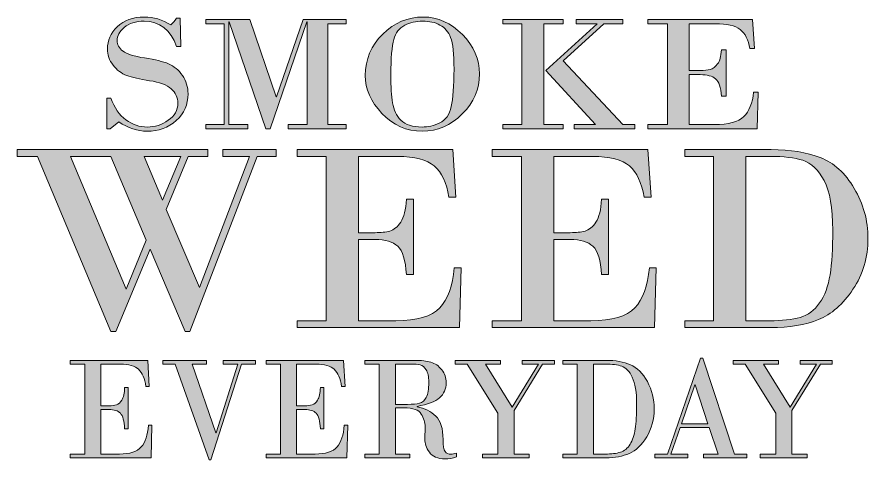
# Model space of a CAD drawing. Extents: x 611 to 1421, y -1338 to -434.
# Drawn here: x 611 to 1421, y -1338 to -916 of the extents above; entities that cross this region are included whole.
import ezdxf

# ---------------------------------------------------------------- set-up
doc = ezdxf.new("R2010")
doc.units = 0
doc.header["$MEASUREMENT"] = 0
doc.layers.add('katman 1', color=7, linetype='Continuous')

# ---------------------------------------------------------------- blocks, each defined once
blk = doc.blocks.new('block 3')
at = {"layer": 'katman 1', "true_color": 0xffffff}
h = blk.add_hatch(color=7, dxfattribs=at)
h.dxf.hatch_style = 2
edge = h.paths.add_edge_path()
edge.add_spline(control_points=[(766.62, -917.22), (766.62, -917.22), (767.15, -944.2), (767.15, -944.2), (767.15, -944.2), (763.04, -944.2), (763.04, -944.2), (757.22, -928.03), (746.95, -919.94), (732.22, -919.94), (724.07, -919.94), (717.74, -921.94), (713.23, -925.95), (708.72, -929.95), (706.46, -934.1), (706.46, -938.39), (706.46, -942.37), (708.34, -945.76), (712.09, -948.55), (715.85, -951.34), (722.7, -953.5), (732.66, -955.02), (742.61, -956.55), (750.19, -958.41), (755.4, -960.6), (760.61, -962.8), (765.01, -966.46), (768.59, -971.57), (772.17, -976.69), (773.96, -982.56), (773.96, -989.18), (773.96, -999.36), (770.22, -1007.84), (762.74, -1014.61), (755.26, -1021.38), (745.99, -1024.76), (734.93, -1024.76), (725.9, -1024.76), (716.91, -1021.79), (707.95, -1015.85), (707.95, -1015.85), (699.74, -1022.36), (699.74, -1022.36), (699.74, -1022.36), (696.68, -1022.36), (696.68, -1022.36), (696.68, -1022.36), (696.68, -993.28), (696.68, -993.28), (696.68, -993.28), (700.44, -993.28), (700.44, -993.28), (703.87, -1002.43), (708.68, -1009.31), (714.85, -1013.91), (721.02, -1018.51), (727.77, -1020.81), (735.1, -1020.81), (742.38, -1020.81), (749.06, -1018.68), (755.14, -1014.41), (761.22, -1010.15), (764.26, -1004.76), (764.26, -998.25), (764.26, -992.77), (762.15, -988.16), (757.93, -984.41), (753.71, -980.66), (746.87, -978.08), (737.42, -976.65), (727.96, -975.23), (720.7, -973.58), (715.63, -971.69), (710.57, -969.8), (706.23, -966.52), (702.62, -961.84), (699.01, -957.17), (697.21, -951.98), (697.21, -946.3), (697.21, -938.44), (700.35, -931.42), (706.64, -925.25), (712.92, -919.07), (721.45, -915.98), (732.22, -915.98), (741.24, -915.98), (749.65, -918.52), (757.45, -923.58), (759.61, -921.77), (761.47, -919.65), (763.04, -917.22), (763.04, -917.22), (766.62, -917.22), (766.62, -917.22)], knot_values=[0, 0, 0, 0, 1, 1, 1, 2, 2, 2, 3, 3, 3, 4, 4, 4, 5, 5, 5, 6, 6, 6, 7, 7, 7, 8, 8, 8, 9, 9, 9, 10, 10, 10, 11, 11, 11, 12, 12, 12, 13, 13, 13, 14, 14, 14, 15, 15, 15, 16, 16, 16, 17, 17, 17, 18, 18, 18, 19, 19, 19, 20, 20, 20, 21, 21, 21, 22, 22, 22, 23, 23, 23, 24, 24, 24, 25, 25, 25, 26, 26, 26, 27, 27, 27, 28, 28, 28, 29, 29, 29, 30, 30, 30, 31, 31, 31, 31], degree=3, periodic=1)
h = blk.add_hatch(color=7, dxfattribs=at)
h.dxf.hatch_style = 2
h.paths.add_polyline_path([(790.89, -918.39), (832.89, -918.39), (857.95, -991.89), (858.3, -991.89), (883.53, -918.39), (924.48, -918.39), (924.48, -922.34), (907.11, -922.34), (907.11, -1018.4), (924.48, -1018.4), (924.48, -1022.36), (869.39, -1022.36), (869.39, -1018.4), (887.29, -1018.4), (887.29, -920.56), (886.94, -920.56), (852.1, -1022.36), (848.08, -1022.36), (813.25, -920.56), (812.9, -920.56), (812.9, -1018.4), (830.8, -1018.4), (830.8, -1022.36), (790.89, -1022.36), (790.89, -1018.4), (808.44, -1018.4), (808.44, -922.34), (790.89, -922.34)])
h = blk.add_hatch(color=7, dxfattribs=at)
h.dxf.hatch_style = 2
edge = h.paths.add_edge_path()
edge.add_spline(control_points=[(997.04, -1024.76), (981.9, -1024.76), (969.06, -1019.13), (958.49, -1007.86), (947.93, -996.59), (942.64, -984.55), (942.64, -971.73), (942.64, -956.33), (948.19, -943.19), (959.28, -932.3), (970.37, -921.42), (983.24, -915.98), (997.91, -915.98), (1011.71, -915.98), (1024.08, -921.51), (1035.02, -932.57), (1045.96, -943.64), (1051.44, -956.2), (1051.44, -970.26), (1051.44, -984.73), (1045.95, -997.43), (1034.98, -1008.37), (1024, -1019.3), (1011.36, -1024.76), (997.04, -1024.76)], knot_values=[0, 0, 0, 0, 1, 1, 1, 2, 2, 2, 3, 3, 3, 4, 4, 4, 5, 5, 5, 6, 6, 6, 7, 7, 7, 8, 8, 8, 8], degree=3, periodic=1)
edge = h.paths.add_edge_path()
edge.add_spline(control_points=[(997.39, -919.94), (990.99, -919.94), (985.24, -921.24), (980.15, -923.85), (975.05, -926.46), (971.59, -931), (969.75, -937.46), (967.92, -943.92), (967, -955.19), (967, -971.27), (967, -982.38), (967.53, -991.24), (968.58, -997.86), (969.62, -1004.48), (972.29, -1009.95), (976.57, -1014.3), (980.84, -1018.64), (987.55, -1020.81), (996.69, -1020.81), (1002.28, -1020.81), (1007.88, -1019.49), (1013.5, -1016.86), (1019.11, -1014.22), (1022.78, -1009.04), (1024.5, -1001.31), (1026.22, -993.58), (1027.08, -981.71), (1027.08, -965.68), (1027.08, -951.16), (1026.01, -941.13), (1023.89, -935.6), (1021.76, -930.07), (1018.36, -926.08), (1013.67, -923.62), (1008.99, -921.16), (1003.56, -919.94), (997.39, -919.94)], knot_values=[0, 0, 0, 0, 1, 1, 1, 2, 2, 2, 3, 3, 3, 4, 4, 4, 5, 5, 5, 6, 6, 6, 7, 7, 7, 8, 8, 8, 9, 9, 9, 10, 10, 10, 11, 11, 11, 12, 12, 12, 12], degree=3, periodic=1)
h = blk.add_hatch(color=7, dxfattribs=at)
h.dxf.hatch_style = 2
h.paths.add_polyline_path([(1091.78, -1018.4), (1091.78, -922.34), (1073.44, -922.34), (1073.44, -918.39), (1130.98, -918.39), (1130.98, -922.34), (1112.56, -922.34), (1112.56, -1018.4), (1130.98, -1018.4), (1130.98, -1022.36), (1073.44, -1022.36), (1073.44, -1018.4)])
h.paths.add_polyline_path([(1143.46, -918.39), (1187.64, -918.39), (1187.64, -922.34), (1169.74, -922.34), (1130.98, -957.7), (1187.64, -1018.4), (1199.08, -1018.4), (1199.08, -1022.36), (1141.54, -1022.36), (1141.54, -1018.4), (1161.71, -1018.4), (1114.56, -967.08), (1163.37, -922.34), (1143.46, -922.34)])
h = blk.add_hatch(color=7, dxfattribs=at)
h.dxf.hatch_style = 2
edge = h.paths.add_edge_path()
edge.add_spline(control_points=[(1250.95, -922.34), (1250.95, -922.34), (1250.95, -966.92), (1250.95, -966.92), (1250.95, -966.92), (1261.51, -966.92), (1261.51, -966.92), (1265.23, -966.92), (1268.39, -966.6), (1270.98, -965.95), (1273.57, -965.31), (1275.9, -963.56), (1277.97, -960.72), (1280.03, -957.88), (1281.21, -953.43), (1281.5, -947.38), (1281.5, -947.38), (1286.05, -947.38), (1286.05, -947.38), (1286.05, -947.38), (1286.05, -991.42), (1286.05, -991.42), (1286.05, -991.42), (1281.5, -991.42), (1281.5, -991.42), (1281.04, -983.05), (1279.22, -977.53), (1276.05, -974.87), (1272.87, -972.21), (1268.03, -970.88), (1261.51, -970.88), (1261.51, -970.88), (1250.95, -970.88), (1250.95, -970.88), (1250.95, -970.88), (1250.95, -1018.4), (1250.95, -1018.4), (1250.95, -1018.4), (1274.78, -1018.4), (1274.78, -1018.4), (1288.29, -1018.4), (1297.64, -1015.88), (1302.85, -1010.85), (1308.06, -1005.81), (1311.16, -998.04), (1312.15, -987.55), (1312.15, -987.55), (1316.6, -987.55), (1316.6, -987.55), (1316.6, -987.55), (1315.47, -1022.36), (1315.47, -1022.36), (1315.47, -1022.36), (1211.65, -1022.36), (1211.65, -1022.36), (1211.65, -1022.36), (1211.65, -1018.4), (1211.65, -1018.4), (1211.65, -1018.4), (1230.25, -1018.4), (1230.25, -1018.4), (1230.25, -1018.4), (1230.25, -922.34), (1230.25, -922.34), (1230.25, -922.34), (1211.65, -922.34), (1211.65, -922.34), (1211.65, -922.34), (1211.65, -918.39), (1211.65, -918.39), (1211.65, -918.39), (1311.19, -918.39), (1311.19, -918.39), (1311.19, -918.39), (1313.2, -946.14), (1313.2, -946.14), (1313.2, -946.14), (1308.75, -946.14), (1308.75, -946.14), (1307.23, -937.72), (1304.12, -931.65), (1299.4, -927.92), (1294.69, -924.2), (1286.83, -922.34), (1275.83, -922.34), (1275.83, -922.34), (1250.95, -922.34), (1250.95, -922.34)], knot_values=[0, 0, 0, 0, 1, 1, 1, 2, 2, 2, 3, 3, 3, 4, 4, 4, 5, 5, 5, 6, 6, 6, 7, 7, 7, 8, 8, 8, 9, 9, 9, 10, 10, 10, 11, 11, 11, 12, 12, 12, 13, 13, 13, 14, 14, 14, 15, 15, 15, 16, 16, 16, 17, 17, 17, 18, 18, 18, 19, 19, 19, 20, 20, 20, 21, 21, 21, 22, 22, 22, 23, 23, 23, 24, 24, 24, 25, 25, 25, 26, 26, 26, 27, 27, 27, 28, 28, 28, 29, 29, 29, 29], degree=3, periodic=1)
at = {"layer": 'katman 1', "lineweight": 0}
for points in [[(790.89, -918.39), (832.89, -918.39), (857.95, -991.89), (858.3, -991.89), (883.53, -918.39), (924.48, -918.39), (924.48, -922.34), (907.11, -922.34), (907.11, -1018.4), (924.48, -1018.4), (924.48, -1022.36), (869.39, -1022.36), (869.39, -1018.4), (887.29, -1018.4), (887.29, -920.56), (886.94, -920.56), (852.1, -1022.36), (848.08, -1022.36), (813.25, -920.56), (812.9, -920.56), (812.9, -1018.4), (830.8, -1018.4), (830.8, -1022.36), (790.89, -1022.36), (790.89, -1018.4), (808.44, -1018.4), (808.44, -922.34), (790.89, -922.34), (790.89, -918.39)], [(1091.78, -1018.4), (1091.78, -922.34), (1073.44, -922.34), (1073.44, -918.39), (1130.98, -918.39), (1130.98, -922.34), (1112.56, -922.34), (1112.56, -1018.4), (1130.98, -1018.4), (1130.98, -1022.36), (1073.44, -1022.36), (1073.44, -1018.4), (1091.78, -1018.4)], [(1143.46, -918.39), (1187.64, -918.39), (1187.64, -922.34), (1169.74, -922.34), (1130.98, -957.7), (1187.64, -1018.4), (1199.08, -1018.4), (1199.08, -1022.36), (1141.54, -1022.36), (1141.54, -1018.4), (1161.71, -1018.4), (1114.56, -967.08), (1163.37, -922.34), (1143.46, -922.34), (1143.46, -918.39)]]:
    blk.add_lwpolyline(points, dxfattribs=at)
for points, knots in [([(766.62, -917.22), (766.62, -917.22), (767.15, -944.2), (767.15, -944.2), (767.15, -944.2), (763.04, -944.2), (763.04, -944.2), (757.22, -928.03), (746.95, -919.94), (732.22, -919.94), (724.07, -919.94), (717.74, -921.94), (713.23, -925.95), (708.72, -929.95), (706.46, -934.1), (706.46, -938.39), (706.46, -942.37), (708.34, -945.76), (712.09, -948.55), (715.85, -951.34), (722.7, -953.5), (732.66, -955.02), (742.61, -956.55), (750.19, -958.41), (755.4, -960.6), (760.61, -962.8), (765.01, -966.46), (768.59, -971.57), (772.17, -976.69), (773.96, -982.56), (773.96, -989.18), (773.96, -999.36), (770.22, -1007.84), (762.74, -1014.61), (755.26, -1021.38), (745.99, -1024.76), (734.93, -1024.76), (725.9, -1024.76), (716.91, -1021.79), (707.95, -1015.85), (707.95, -1015.85), (699.74, -1022.36), (699.74, -1022.36), (699.74, -1022.36), (696.68, -1022.36), (696.68, -1022.36), (696.68, -1022.36), (696.68, -993.28), (696.68, -993.28), (696.68, -993.28), (700.44, -993.28), (700.44, -993.28), (703.87, -1002.43), (708.68, -1009.31), (714.85, -1013.91), (721.02, -1018.51), (727.77, -1020.81), (735.1, -1020.81), (742.38, -1020.81), (749.06, -1018.68), (755.14, -1014.41), (761.22, -1010.15), (764.26, -1004.76), (764.26, -998.25), (764.26, -992.77), (762.15, -988.16), (757.93, -984.41), (753.71, -980.66), (746.87, -978.08), (737.42, -976.65), (727.96, -975.23), (720.7, -973.58), (715.63, -971.69), (710.57, -969.8), (706.23, -966.52), (702.62, -961.84), (699.01, -957.17), (697.21, -951.98), (697.21, -946.3), (697.21, -938.44), (700.35, -931.42), (706.64, -925.25), (712.92, -919.07), (721.45, -915.98), (732.22, -915.98), (741.24, -915.98), (749.65, -918.52), (757.45, -923.58), (759.61, -921.77), (761.47, -919.65), (763.04, -917.22), (763.04, -917.22), (766.62, -917.22), (766.62, -917.22)], [0, 0, 0, 0, 1, 1, 1, 2, 2, 2, 3, 3, 3, 4, 4, 4, 5, 5, 5, 6, 6, 6, 7, 7, 7, 8, 8, 8, 9, 9, 9, 10, 10, 10, 11, 11, 11, 12, 12, 12, 13, 13, 13, 14, 14, 14, 15, 15, 15, 16, 16, 16, 17, 17, 17, 18, 18, 18, 19, 19, 19, 20, 20, 20, 21, 21, 21, 22, 22, 22, 23, 23, 23, 24, 24, 24, 25, 25, 25, 26, 26, 26, 27, 27, 27, 28, 28, 28, 29, 29, 29, 30, 30, 30, 31, 31, 31, 31]), ([(997.04, -1024.76), (981.9, -1024.76), (969.06, -1019.13), (958.49, -1007.86), (947.93, -996.59), (942.64, -984.55), (942.64, -971.73), (942.64, -956.33), (948.19, -943.19), (959.28, -932.3), (970.37, -921.42), (983.24, -915.98), (997.91, -915.98), (1011.71, -915.98), (1024.08, -921.51), (1035.02, -932.57), (1045.96, -943.64), (1051.44, -956.2), (1051.44, -970.26), (1051.44, -984.73), (1045.95, -997.43), (1034.98, -1008.37), (1024, -1019.3), (1011.36, -1024.76), (997.04, -1024.76)], [0, 0, 0, 0, 1, 1, 1, 2, 2, 2, 3, 3, 3, 4, 4, 4, 5, 5, 5, 6, 6, 6, 7, 7, 7, 8, 8, 8, 8]), ([(997.39, -919.94), (990.99, -919.94), (985.24, -921.24), (980.15, -923.85), (975.05, -926.46), (971.59, -931), (969.75, -937.46), (967.92, -943.92), (967, -955.19), (967, -971.27), (967, -982.38), (967.53, -991.24), (968.58, -997.86), (969.62, -1004.48), (972.29, -1009.95), (976.57, -1014.3), (980.84, -1018.64), (987.55, -1020.81), (996.69, -1020.81), (1002.28, -1020.81), (1007.88, -1019.49), (1013.5, -1016.86), (1019.11, -1014.22), (1022.78, -1009.04), (1024.5, -1001.31), (1026.22, -993.58), (1027.08, -981.71), (1027.08, -965.68), (1027.08, -951.16), (1026.01, -941.13), (1023.89, -935.6), (1021.76, -930.07), (1018.36, -926.08), (1013.67, -923.62), (1008.99, -921.16), (1003.56, -919.94), (997.39, -919.94)], [0, 0, 0, 0, 1, 1, 1, 2, 2, 2, 3, 3, 3, 4, 4, 4, 5, 5, 5, 6, 6, 6, 7, 7, 7, 8, 8, 8, 9, 9, 9, 10, 10, 10, 11, 11, 11, 12, 12, 12, 12]), ([(1250.95, -922.34), (1250.95, -922.34), (1250.95, -966.92), (1250.95, -966.92), (1250.95, -966.92), (1261.51, -966.92), (1261.51, -966.92), (1265.23, -966.92), (1268.39, -966.6), (1270.98, -965.95), (1273.57, -965.31), (1275.9, -963.56), (1277.97, -960.72), (1280.03, -957.88), (1281.21, -953.43), (1281.5, -947.38), (1281.5, -947.38), (1286.05, -947.38), (1286.05, -947.38), (1286.05, -947.38), (1286.05, -991.42), (1286.05, -991.42), (1286.05, -991.42), (1281.5, -991.42), (1281.5, -991.42), (1281.04, -983.05), (1279.22, -977.53), (1276.05, -974.87), (1272.87, -972.21), (1268.03, -970.88), (1261.51, -970.88), (1261.51, -970.88), (1250.95, -970.88), (1250.95, -970.88), (1250.95, -970.88), (1250.95, -1018.4), (1250.95, -1018.4), (1250.95, -1018.4), (1274.78, -1018.4), (1274.78, -1018.4), (1288.29, -1018.4), (1297.64, -1015.88), (1302.85, -1010.85), (1308.06, -1005.81), (1311.16, -998.04), (1312.15, -987.55), (1312.15, -987.55), (1316.6, -987.55), (1316.6, -987.55), (1316.6, -987.55), (1315.47, -1022.36), (1315.47, -1022.36), (1315.47, -1022.36), (1211.65, -1022.36), (1211.65, -1022.36), (1211.65, -1022.36), (1211.65, -1018.4), (1211.65, -1018.4), (1211.65, -1018.4), (1230.25, -1018.4), (1230.25, -1018.4), (1230.25, -1018.4), (1230.25, -922.34), (1230.25, -922.34), (1230.25, -922.34), (1211.65, -922.34), (1211.65, -922.34), (1211.65, -922.34), (1211.65, -918.39), (1211.65, -918.39), (1211.65, -918.39), (1311.19, -918.39), (1311.19, -918.39), (1311.19, -918.39), (1313.2, -946.14), (1313.2, -946.14), (1313.2, -946.14), (1308.75, -946.14), (1308.75, -946.14), (1307.23, -937.72), (1304.12, -931.65), (1299.4, -927.92), (1294.69, -924.2), (1286.83, -922.34), (1275.83, -922.34), (1275.83, -922.34), (1250.95, -922.34), (1250.95, -922.34)], [0, 0, 0, 0, 1, 1, 1, 2, 2, 2, 3, 3, 3, 4, 4, 4, 5, 5, 5, 6, 6, 6, 7, 7, 7, 8, 8, 8, 9, 9, 9, 10, 10, 10, 11, 11, 11, 12, 12, 12, 13, 13, 13, 14, 14, 14, 15, 15, 15, 16, 16, 16, 17, 17, 17, 18, 18, 18, 19, 19, 19, 20, 20, 20, 21, 21, 21, 22, 22, 22, 23, 23, 23, 24, 24, 24, 25, 25, 25, 26, 26, 26, 27, 27, 27, 28, 28, 28, 29, 29, 29, 29])]:
    blk.add_open_spline(points, degree=3, knots=knots, dxfattribs=at)
blk = doc.blocks.new('block 4')
at = {"layer": 'katman 1', "true_color": 0xffffff}
h = blk.add_hatch(color=7, dxfattribs=at)
h.dxf.hatch_style = 2
h.paths.add_polyline_path([(753.28, -1099.22), (784.84, -1173.77), (832.5, -1048.79), (807.18, -1048.79), (807.18, -1042.35), (857.83, -1042.35), (857.83, -1048.79), (839.9, -1048.79), (775.62, -1215.73), (771.08, -1215.73), (737.83, -1137.25), (705.36, -1215.73), (700.56, -1215.73), (630.69, -1048.79), (611.21, -1048.79), (611.21, -1042.35), (792.89, -1042.35), (792.89, -1048.79), (774.19, -1048.79)])
h.paths.add_polyline_path([(714.97, -1175.29), (734.06, -1128.53), (700.56, -1048.79), (661.99, -1048.79)])
h.paths.add_polyline_path([(732.25, -1048.79), (749.78, -1090.37), (767.05, -1048.79)])
h = blk.add_hatch(color=7, dxfattribs=at)
h.dxf.hatch_style = 2
edge = h.paths.add_edge_path()
edge.add_spline(control_points=[(936.27, -1048.79), (936.27, -1048.79), (936.27, -1121.45), (936.27, -1121.45), (936.27, -1121.45), (951.98, -1121.45), (951.98, -1121.45), (957.52, -1121.45), (962.22, -1120.93), (966.07, -1119.88), (969.92, -1118.82), (973.39, -1115.98), (976.46, -1111.35), (979.53, -1106.71), (981.29, -1099.47), (981.72, -1089.61), (981.72, -1089.61), (988.47, -1089.61), (988.47, -1089.61), (988.47, -1089.61), (988.47, -1161.39), (988.47, -1161.39), (988.47, -1161.39), (981.72, -1161.39), (981.72, -1161.39), (981.03, -1147.74), (978.32, -1138.75), (973.6, -1134.41), (968.88, -1130.07), (961.68, -1127.9), (951.98, -1127.9), (951.98, -1127.9), (936.27, -1127.9), (936.27, -1127.9), (936.27, -1127.9), (936.27, -1205.36), (936.27, -1205.36), (936.27, -1205.36), (971.72, -1205.36), (971.72, -1205.36), (991.81, -1205.36), (1005.72, -1201.26), (1013.47, -1193.04), (1021.22, -1184.83), (1025.83, -1172.17), (1027.3, -1155.07), (1027.3, -1155.07), (1033.93, -1155.07), (1033.93, -1155.07), (1033.93, -1155.07), (1032.24, -1211.81), (1032.24, -1211.81), (1032.24, -1211.81), (877.83, -1211.81), (877.83, -1211.81), (877.83, -1211.81), (877.83, -1205.36), (877.83, -1205.36), (877.83, -1205.36), (905.49, -1205.36), (905.49, -1205.36), (905.49, -1205.36), (905.49, -1048.79), (905.49, -1048.79), (905.49, -1048.79), (877.83, -1048.79), (877.83, -1048.79), (877.83, -1048.79), (877.83, -1042.35), (877.83, -1042.35), (877.83, -1042.35), (1025.87, -1042.35), (1025.87, -1042.35), (1025.87, -1042.35), (1028.86, -1087.59), (1028.86, -1087.59), (1028.86, -1087.59), (1022.24, -1087.59), (1022.24, -1087.59), (1019.99, -1073.86), (1015.36, -1063.96), (1008.34, -1057.89), (1001.33, -1051.83), (989.64, -1048.79), (973.28, -1048.79), (973.28, -1048.79), (936.27, -1048.79), (936.27, -1048.79)], knot_values=[0, 0, 0, 0, 1, 1, 1, 2, 2, 2, 3, 3, 3, 4, 4, 4, 5, 5, 5, 6, 6, 6, 7, 7, 7, 8, 8, 8, 9, 9, 9, 10, 10, 10, 11, 11, 11, 12, 12, 12, 13, 13, 13, 14, 14, 14, 15, 15, 15, 16, 16, 16, 17, 17, 17, 18, 18, 18, 19, 19, 19, 20, 20, 20, 21, 21, 21, 22, 22, 22, 23, 23, 23, 24, 24, 24, 25, 25, 25, 26, 26, 26, 27, 27, 27, 28, 28, 28, 29, 29, 29, 29], degree=3, periodic=1)
h = blk.add_hatch(color=7, dxfattribs=at)
h.dxf.hatch_style = 2
edge = h.paths.add_edge_path()
edge.add_spline(control_points=[(1121.98, -1048.79), (1121.98, -1048.79), (1121.98, -1121.45), (1121.98, -1121.45), (1121.98, -1121.45), (1137.69, -1121.45), (1137.69, -1121.45), (1143.23, -1121.45), (1147.93, -1120.93), (1151.78, -1119.88), (1155.63, -1118.82), (1159.1, -1115.98), (1162.17, -1111.35), (1165.24, -1106.71), (1166.99, -1099.47), (1167.43, -1089.61), (1167.43, -1089.61), (1174.18, -1089.61), (1174.18, -1089.61), (1174.18, -1089.61), (1174.18, -1161.39), (1174.18, -1161.39), (1174.18, -1161.39), (1167.43, -1161.39), (1167.43, -1161.39), (1166.73, -1147.74), (1164.03, -1138.75), (1159.31, -1134.41), (1154.59, -1130.07), (1147.38, -1127.9), (1137.69, -1127.9), (1137.69, -1127.9), (1121.98, -1127.9), (1121.98, -1127.9), (1121.98, -1127.9), (1121.98, -1205.36), (1121.98, -1205.36), (1121.98, -1205.36), (1157.43, -1205.36), (1157.43, -1205.36), (1177.51, -1205.36), (1191.43, -1201.26), (1199.18, -1193.04), (1206.93, -1184.83), (1211.54, -1172.17), (1213.01, -1155.07), (1213.01, -1155.07), (1219.63, -1155.07), (1219.63, -1155.07), (1219.63, -1155.07), (1217.95, -1211.81), (1217.95, -1211.81), (1217.95, -1211.81), (1063.53, -1211.81), (1063.53, -1211.81), (1063.53, -1211.81), (1063.53, -1205.36), (1063.53, -1205.36), (1063.53, -1205.36), (1091.2, -1205.36), (1091.2, -1205.36), (1091.2, -1205.36), (1091.2, -1048.79), (1091.2, -1048.79), (1091.2, -1048.79), (1063.53, -1048.79), (1063.53, -1048.79), (1063.53, -1048.79), (1063.53, -1042.35), (1063.53, -1042.35), (1063.53, -1042.35), (1211.58, -1042.35), (1211.58, -1042.35), (1211.58, -1042.35), (1214.57, -1087.59), (1214.57, -1087.59), (1214.57, -1087.59), (1207.95, -1087.59), (1207.95, -1087.59), (1205.69, -1073.86), (1201.06, -1063.96), (1194.05, -1057.89), (1187.04, -1051.83), (1175.35, -1048.79), (1158.99, -1048.79), (1158.99, -1048.79), (1121.98, -1048.79), (1121.98, -1048.79)], knot_values=[0, 0, 0, 0, 1, 1, 1, 2, 2, 2, 3, 3, 3, 4, 4, 4, 5, 5, 5, 6, 6, 6, 7, 7, 7, 8, 8, 8, 9, 9, 9, 10, 10, 10, 11, 11, 11, 12, 12, 12, 13, 13, 13, 14, 14, 14, 15, 15, 15, 16, 16, 16, 17, 17, 17, 18, 18, 18, 19, 19, 19, 20, 20, 20, 21, 21, 21, 22, 22, 22, 23, 23, 23, 24, 24, 24, 25, 25, 25, 26, 26, 26, 27, 27, 27, 28, 28, 28, 29, 29, 29, 29], degree=3, periodic=1)
h = blk.add_hatch(color=7, dxfattribs=at)
h.dxf.hatch_style = 2
edge = h.paths.add_edge_path()
edge.add_spline(control_points=[(1273.92, -1205.36), (1273.92, -1205.36), (1273.92, -1048.79), (1273.92, -1048.79), (1273.92, -1048.79), (1246.78, -1048.79), (1246.78, -1048.79), (1246.78, -1048.79), (1246.78, -1042.35), (1246.78, -1042.35), (1246.78, -1042.35), (1328.98, -1042.35), (1328.98, -1042.35), (1347.16, -1042.35), (1362.73, -1044.86), (1375.67, -1049.87), (1388.61, -1054.88), (1399.41, -1064.7), (1408.07, -1079.31), (1416.73, -1093.93), (1421.06, -1109.79), (1421.06, -1126.89), (1421.06, -1145), (1416.3, -1161.18), (1406.77, -1175.41), (1397.25, -1189.65), (1386.27, -1199.28), (1373.85, -1204.29), (1361.43, -1209.3), (1346.3, -1211.81), (1328.46, -1211.81), (1328.46, -1211.81), (1246.78, -1211.81), (1246.78, -1211.81), (1246.78, -1211.81), (1246.78, -1205.36), (1246.78, -1205.36), (1246.78, -1205.36), (1273.92, -1205.36), (1273.92, -1205.36)], knot_values=[0, 0, 0, 0, 1, 1, 1, 2, 2, 2, 3, 3, 3, 4, 4, 4, 5, 5, 5, 6, 6, 6, 7, 7, 7, 8, 8, 8, 9, 9, 9, 10, 10, 10, 11, 11, 11, 12, 12, 12, 13, 13, 13, 13], degree=3, periodic=1)
edge = h.paths.add_edge_path()
edge.add_spline(control_points=[(1304.83, -1048.79), (1304.83, -1048.79), (1304.83, -1205.36), (1304.83, -1205.36), (1304.83, -1205.36), (1327.42, -1205.36), (1327.42, -1205.36), (1339.28, -1205.36), (1348.96, -1204.31), (1356.45, -1202.2), (1363.94, -1200.1), (1370.13, -1195.51), (1375.02, -1188.43), (1379.91, -1181.35), (1383.22, -1172.38), (1384.96, -1161.51), (1386.69, -1150.65), (1387.55, -1136.45), (1387.55, -1118.93), (1387.55, -1097.87), (1384.8, -1082.15), (1379.31, -1071.79), (1373.81, -1061.43), (1367.08, -1055.01), (1359.11, -1052.52), (1351.15, -1050.04), (1340.76, -1048.79), (1327.94, -1048.79), (1327.94, -1048.79), (1304.83, -1048.79), (1304.83, -1048.79)], knot_values=[0, 0, 0, 0, 1, 1, 1, 2, 2, 2, 3, 3, 3, 4, 4, 4, 5, 5, 5, 6, 6, 6, 7, 7, 7, 8, 8, 8, 9, 9, 9, 10, 10, 10, 10], degree=3, periodic=1)
at = {"layer": 'katman 1', "lineweight": 0}
for points in [[(753.28, -1099.22), (784.84, -1173.77), (832.5, -1048.79), (807.18, -1048.79), (807.18, -1042.35), (857.83, -1042.35), (857.83, -1048.79), (839.9, -1048.79), (775.62, -1215.73), (771.08, -1215.73), (737.83, -1137.25), (705.36, -1215.73), (700.56, -1215.73), (630.69, -1048.79), (611.21, -1048.79), (611.21, -1042.35), (792.89, -1042.35), (792.89, -1048.79), (774.19, -1048.79), (753.28, -1099.22)], [(714.97, -1175.29), (734.06, -1128.53), (700.56, -1048.79), (661.99, -1048.79), (714.97, -1175.29)], [(732.25, -1048.79), (749.78, -1090.37), (767.05, -1048.79), (732.25, -1048.79)]]:
    blk.add_lwpolyline(points, dxfattribs=at)
for points, knots in [([(936.27, -1048.79), (936.27, -1048.79), (936.27, -1121.45), (936.27, -1121.45), (936.27, -1121.45), (951.98, -1121.45), (951.98, -1121.45), (957.52, -1121.45), (962.22, -1120.93), (966.07, -1119.88), (969.92, -1118.82), (973.39, -1115.98), (976.46, -1111.35), (979.53, -1106.71), (981.29, -1099.47), (981.72, -1089.61), (981.72, -1089.61), (988.47, -1089.61), (988.47, -1089.61), (988.47, -1089.61), (988.47, -1161.39), (988.47, -1161.39), (988.47, -1161.39), (981.72, -1161.39), (981.72, -1161.39), (981.03, -1147.74), (978.32, -1138.75), (973.6, -1134.41), (968.88, -1130.07), (961.68, -1127.9), (951.98, -1127.9), (951.98, -1127.9), (936.27, -1127.9), (936.27, -1127.9), (936.27, -1127.9), (936.27, -1205.36), (936.27, -1205.36), (936.27, -1205.36), (971.72, -1205.36), (971.72, -1205.36), (991.81, -1205.36), (1005.72, -1201.26), (1013.47, -1193.04), (1021.22, -1184.83), (1025.83, -1172.17), (1027.3, -1155.07), (1027.3, -1155.07), (1033.93, -1155.07), (1033.93, -1155.07), (1033.93, -1155.07), (1032.24, -1211.81), (1032.24, -1211.81), (1032.24, -1211.81), (877.83, -1211.81), (877.83, -1211.81), (877.83, -1211.81), (877.83, -1205.36), (877.83, -1205.36), (877.83, -1205.36), (905.49, -1205.36), (905.49, -1205.36), (905.49, -1205.36), (905.49, -1048.79), (905.49, -1048.79), (905.49, -1048.79), (877.83, -1048.79), (877.83, -1048.79), (877.83, -1048.79), (877.83, -1042.35), (877.83, -1042.35), (877.83, -1042.35), (1025.87, -1042.35), (1025.87, -1042.35), (1025.87, -1042.35), (1028.86, -1087.59), (1028.86, -1087.59), (1028.86, -1087.59), (1022.24, -1087.59), (1022.24, -1087.59), (1019.99, -1073.86), (1015.36, -1063.96), (1008.34, -1057.89), (1001.33, -1051.83), (989.64, -1048.79), (973.28, -1048.79), (973.28, -1048.79), (936.27, -1048.79), (936.27, -1048.79)], [0, 0, 0, 0, 1, 1, 1, 2, 2, 2, 3, 3, 3, 4, 4, 4, 5, 5, 5, 6, 6, 6, 7, 7, 7, 8, 8, 8, 9, 9, 9, 10, 10, 10, 11, 11, 11, 12, 12, 12, 13, 13, 13, 14, 14, 14, 15, 15, 15, 16, 16, 16, 17, 17, 17, 18, 18, 18, 19, 19, 19, 20, 20, 20, 21, 21, 21, 22, 22, 22, 23, 23, 23, 24, 24, 24, 25, 25, 25, 26, 26, 26, 27, 27, 27, 28, 28, 28, 29, 29, 29, 29]), ([(1121.98, -1048.79), (1121.98, -1048.79), (1121.98, -1121.45), (1121.98, -1121.45), (1121.98, -1121.45), (1137.69, -1121.45), (1137.69, -1121.45), (1143.23, -1121.45), (1147.93, -1120.93), (1151.78, -1119.88), (1155.63, -1118.82), (1159.1, -1115.98), (1162.17, -1111.35), (1165.24, -1106.71), (1166.99, -1099.47), (1167.43, -1089.61), (1167.43, -1089.61), (1174.18, -1089.61), (1174.18, -1089.61), (1174.18, -1089.61), (1174.18, -1161.39), (1174.18, -1161.39), (1174.18, -1161.39), (1167.43, -1161.39), (1167.43, -1161.39), (1166.73, -1147.74), (1164.03, -1138.75), (1159.31, -1134.41), (1154.59, -1130.07), (1147.38, -1127.9), (1137.69, -1127.9), (1137.69, -1127.9), (1121.98, -1127.9), (1121.98, -1127.9), (1121.98, -1127.9), (1121.98, -1205.36), (1121.98, -1205.36), (1121.98, -1205.36), (1157.43, -1205.36), (1157.43, -1205.36), (1177.51, -1205.36), (1191.43, -1201.26), (1199.18, -1193.04), (1206.93, -1184.83), (1211.54, -1172.17), (1213.01, -1155.07), (1213.01, -1155.07), (1219.63, -1155.07), (1219.63, -1155.07), (1219.63, -1155.07), (1217.95, -1211.81), (1217.95, -1211.81), (1217.95, -1211.81), (1063.53, -1211.81), (1063.53, -1211.81), (1063.53, -1211.81), (1063.53, -1205.36), (1063.53, -1205.36), (1063.53, -1205.36), (1091.2, -1205.36), (1091.2, -1205.36), (1091.2, -1205.36), (1091.2, -1048.79), (1091.2, -1048.79), (1091.2, -1048.79), (1063.53, -1048.79), (1063.53, -1048.79), (1063.53, -1048.79), (1063.53, -1042.35), (1063.53, -1042.35), (1063.53, -1042.35), (1211.58, -1042.35), (1211.58, -1042.35), (1211.58, -1042.35), (1214.57, -1087.59), (1214.57, -1087.59), (1214.57, -1087.59), (1207.95, -1087.59), (1207.95, -1087.59), (1205.69, -1073.86), (1201.06, -1063.96), (1194.05, -1057.89), (1187.04, -1051.83), (1175.35, -1048.79), (1158.99, -1048.79), (1158.99, -1048.79), (1121.98, -1048.79), (1121.98, -1048.79)], [0, 0, 0, 0, 1, 1, 1, 2, 2, 2, 3, 3, 3, 4, 4, 4, 5, 5, 5, 6, 6, 6, 7, 7, 7, 8, 8, 8, 9, 9, 9, 10, 10, 10, 11, 11, 11, 12, 12, 12, 13, 13, 13, 14, 14, 14, 15, 15, 15, 16, 16, 16, 17, 17, 17, 18, 18, 18, 19, 19, 19, 20, 20, 20, 21, 21, 21, 22, 22, 22, 23, 23, 23, 24, 24, 24, 25, 25, 25, 26, 26, 26, 27, 27, 27, 28, 28, 28, 29, 29, 29, 29]), ([(1273.92, -1205.36), (1273.92, -1205.36), (1273.92, -1048.79), (1273.92, -1048.79), (1273.92, -1048.79), (1246.78, -1048.79), (1246.78, -1048.79), (1246.78, -1048.79), (1246.78, -1042.35), (1246.78, -1042.35), (1246.78, -1042.35), (1328.98, -1042.35), (1328.98, -1042.35), (1347.16, -1042.35), (1362.73, -1044.86), (1375.67, -1049.87), (1388.61, -1054.88), (1399.41, -1064.7), (1408.07, -1079.31), (1416.73, -1093.93), (1421.06, -1109.79), (1421.06, -1126.89), (1421.06, -1145), (1416.3, -1161.18), (1406.77, -1175.41), (1397.25, -1189.65), (1386.27, -1199.28), (1373.85, -1204.29), (1361.43, -1209.3), (1346.3, -1211.81), (1328.46, -1211.81), (1328.46, -1211.81), (1246.78, -1211.81), (1246.78, -1211.81), (1246.78, -1211.81), (1246.78, -1205.36), (1246.78, -1205.36), (1246.78, -1205.36), (1273.92, -1205.36), (1273.92, -1205.36)], [0, 0, 0, 0, 1, 1, 1, 2, 2, 2, 3, 3, 3, 4, 4, 4, 5, 5, 5, 6, 6, 6, 7, 7, 7, 8, 8, 8, 9, 9, 9, 10, 10, 10, 11, 11, 11, 12, 12, 12, 13, 13, 13, 13]), ([(1304.83, -1048.79), (1304.83, -1048.79), (1304.83, -1205.36), (1304.83, -1205.36), (1304.83, -1205.36), (1327.42, -1205.36), (1327.42, -1205.36), (1339.28, -1205.36), (1348.96, -1204.31), (1356.45, -1202.2), (1363.94, -1200.1), (1370.13, -1195.51), (1375.02, -1188.43), (1379.91, -1181.35), (1383.22, -1172.38), (1384.96, -1161.51), (1386.69, -1150.65), (1387.55, -1136.45), (1387.55, -1118.93), (1387.55, -1097.87), (1384.8, -1082.15), (1379.31, -1071.79), (1373.81, -1061.43), (1367.08, -1055.01), (1359.11, -1052.52), (1351.15, -1050.04), (1340.76, -1048.79), (1327.94, -1048.79), (1327.94, -1048.79), (1304.83, -1048.79), (1304.83, -1048.79)], [0, 0, 0, 0, 1, 1, 1, 2, 2, 2, 3, 3, 3, 4, 4, 4, 5, 5, 5, 6, 6, 6, 7, 7, 7, 8, 8, 8, 9, 9, 9, 10, 10, 10, 10])]:
    blk.add_open_spline(points, degree=3, knots=knots, dxfattribs=at)
blk = doc.blocks.new('block 5')
at = {"layer": 'katman 1', "true_color": 0xffffff}
h = blk.add_hatch(color=7, dxfattribs=at)
h.dxf.hatch_style = 2
edge = h.paths.add_edge_path()
edge.add_spline(control_points=[(691.01, -1246.63), (691.01, -1246.63), (691.01, -1286.4), (691.01, -1286.4), (691.01, -1286.4), (698.83, -1286.4), (698.83, -1286.4), (701.59, -1286.4), (703.93, -1286.11), (705.85, -1285.54), (707.77, -1284.96), (709.49, -1283.4), (711.03, -1280.87), (712.56, -1278.33), (713.43, -1274.36), (713.65, -1268.97), (713.65, -1268.97), (717.01, -1268.97), (717.01, -1268.97), (717.01, -1268.97), (717.01, -1308.26), (717.01, -1308.26), (717.01, -1308.26), (713.65, -1308.26), (713.65, -1308.26), (713.3, -1300.79), (711.95, -1295.87), (709.6, -1293.49), (707.25, -1291.12), (703.66, -1289.93), (698.83, -1289.93), (698.83, -1289.93), (691.01, -1289.93), (691.01, -1289.93), (691.01, -1289.93), (691.01, -1332.33), (691.01, -1332.33), (691.01, -1332.33), (708.67, -1332.33), (708.67, -1332.33), (718.67, -1332.33), (725.6, -1330.08), (729.46, -1325.58), (733.32, -1321.09), (735.61, -1314.16), (736.35, -1304.8), (736.35, -1304.8), (739.65, -1304.8), (739.65, -1304.8), (739.65, -1304.8), (738.81, -1335.86), (738.81, -1335.86), (738.81, -1335.86), (661.9, -1335.86), (661.9, -1335.86), (661.9, -1335.86), (661.9, -1332.33), (661.9, -1332.33), (661.9, -1332.33), (675.68, -1332.33), (675.68, -1332.33), (675.68, -1332.33), (675.68, -1246.63), (675.68, -1246.63), (675.68, -1246.63), (661.9, -1246.63), (661.9, -1246.63), (661.9, -1246.63), (661.9, -1243.1), (661.9, -1243.1), (661.9, -1243.1), (735.64, -1243.1), (735.64, -1243.1), (735.64, -1243.1), (737.13, -1267.86), (737.13, -1267.86), (737.13, -1267.86), (733.83, -1267.86), (733.83, -1267.86), (732.7, -1260.35), (730.4, -1254.93), (726.9, -1251.61), (723.41, -1248.29), (717.59, -1246.63), (709.44, -1246.63), (709.44, -1246.63), (691.01, -1246.63), (691.01, -1246.63)], knot_values=[0, 0, 0, 0, 1, 1, 1, 2, 2, 2, 3, 3, 3, 4, 4, 4, 5, 5, 5, 6, 6, 6, 7, 7, 7, 8, 8, 8, 9, 9, 9, 10, 10, 10, 11, 11, 11, 12, 12, 12, 13, 13, 13, 14, 14, 14, 15, 15, 15, 16, 16, 16, 17, 17, 17, 18, 18, 18, 19, 19, 19, 20, 20, 20, 21, 21, 21, 22, 22, 22, 23, 23, 23, 24, 24, 24, 25, 25, 25, 26, 26, 26, 27, 27, 27, 28, 28, 28, 29, 29, 29, 29], degree=3, periodic=1)
h = blk.add_hatch(color=7, dxfattribs=at)
h.dxf.hatch_style = 2
h.paths.add_polyline_path([(750.13, -1243.1), (791.59, -1243.1), (791.59, -1246.63), (777.81, -1246.63), (800.32, -1312.06), (800.58, -1312.06), (821.4, -1246.63), (807.37, -1246.63), (807.37, -1243.1), (838.09, -1243.1), (838.09, -1246.63), (824.83, -1246.63), (795.73, -1338), (793.98, -1338), (761.77, -1246.63), (750.13, -1246.63)])
h = blk.add_hatch(color=7, dxfattribs=at)
h.dxf.hatch_style = 2
edge = h.paths.add_edge_path()
edge.add_spline(control_points=[(877.29, -1246.63), (877.29, -1246.63), (877.29, -1286.4), (877.29, -1286.4), (877.29, -1286.4), (885.11, -1286.4), (885.11, -1286.4), (887.87, -1286.4), (890.21, -1286.11), (892.13, -1285.54), (894.05, -1284.96), (895.78, -1283.4), (897.31, -1280.87), (898.84, -1278.33), (899.71, -1274.36), (899.93, -1268.97), (899.93, -1268.97), (903.29, -1268.97), (903.29, -1268.97), (903.29, -1268.97), (903.29, -1308.26), (903.29, -1308.26), (903.29, -1308.26), (899.93, -1308.26), (899.93, -1308.26), (899.58, -1300.79), (898.23, -1295.87), (895.88, -1293.49), (893.53, -1291.12), (889.94, -1289.93), (885.11, -1289.93), (885.11, -1289.93), (877.29, -1289.93), (877.29, -1289.93), (877.29, -1289.93), (877.29, -1332.33), (877.29, -1332.33), (877.29, -1332.33), (894.95, -1332.33), (894.95, -1332.33), (904.95, -1332.33), (911.88, -1330.08), (915.74, -1325.58), (919.6, -1321.09), (921.9, -1314.16), (922.63, -1304.8), (922.63, -1304.8), (925.93, -1304.8), (925.93, -1304.8), (925.93, -1304.8), (925.09, -1335.86), (925.09, -1335.86), (925.09, -1335.86), (848.18, -1335.86), (848.18, -1335.86), (848.18, -1335.86), (848.18, -1332.33), (848.18, -1332.33), (848.18, -1332.33), (861.96, -1332.33), (861.96, -1332.33), (861.96, -1332.33), (861.96, -1246.63), (861.96, -1246.63), (861.96, -1246.63), (848.18, -1246.63), (848.18, -1246.63), (848.18, -1246.63), (848.18, -1243.1), (848.18, -1243.1), (848.18, -1243.1), (921.92, -1243.1), (921.92, -1243.1), (921.92, -1243.1), (923.41, -1267.86), (923.41, -1267.86), (923.41, -1267.86), (920.11, -1267.86), (920.11, -1267.86), (918.99, -1260.35), (916.68, -1254.93), (913.19, -1251.61), (909.69, -1248.29), (903.87, -1246.63), (895.72, -1246.63), (895.72, -1246.63), (877.29, -1246.63), (877.29, -1246.63)], knot_values=[0, 0, 0, 0, 1, 1, 1, 2, 2, 2, 3, 3, 3, 4, 4, 4, 5, 5, 5, 6, 6, 6, 7, 7, 7, 8, 8, 8, 9, 9, 9, 10, 10, 10, 11, 11, 11, 12, 12, 12, 13, 13, 13, 14, 14, 14, 15, 15, 15, 16, 16, 16, 17, 17, 17, 18, 18, 18, 19, 19, 19, 20, 20, 20, 21, 21, 21, 22, 22, 22, 23, 23, 23, 24, 24, 24, 25, 25, 25, 26, 26, 26, 27, 27, 27, 28, 28, 28, 29, 29, 29, 29], degree=3, periodic=1)
h = blk.add_hatch(color=7, dxfattribs=at)
h.dxf.hatch_style = 2
edge = h.paths.add_edge_path()
edge.add_spline(control_points=[(955.88, -1332.33), (955.88, -1332.33), (955.88, -1246.63), (955.88, -1246.63), (955.88, -1246.63), (942.23, -1246.63), (942.23, -1246.63), (942.23, -1246.63), (942.23, -1243.1), (942.23, -1243.1), (942.23, -1243.1), (989.77, -1243.1), (989.77, -1243.1), (995.98, -1243.1), (1001.08, -1243.68), (1005.07, -1244.83), (1009.05, -1245.98), (1012.49, -1248.37), (1015.38, -1251.99), (1018.27, -1255.61), (1019.72, -1259.77), (1019.72, -1264.47), (1019.72, -1270.33), (1017.6, -1275.08), (1013.38, -1278.72), (1009.15, -1282.37), (1001.99, -1285.11), (991.9, -1286.95), (991.9, -1286.95), (991.9, -1287.3), (991.9, -1287.3), (999.15, -1288.82), (1005.09, -1291.77), (1009.72, -1296.15), (1014.36, -1300.53), (1016.68, -1307.96), (1016.68, -1318.43), (1016.68, -1324.42), (1017.33, -1328.26), (1018.65, -1329.94), (1019.96, -1331.63), (1021.79, -1332.47), (1024.11, -1332.47), (1025.62, -1332.47), (1027.43, -1332.15), (1029.55, -1331.5), (1029.55, -1331.5), (1029.55, -1334.89), (1029.55, -1334.89), (1025.8, -1336.27), (1022.17, -1336.96), (1018.68, -1336.96), (1011.57, -1336.96), (1006.54, -1334.84), (1003.61, -1330.6), (1000.68, -1326.36), (999.26, -1322.21), (999.34, -1318.15), (999.34, -1318.15), (999.6, -1306.39), (999.6, -1306.39), (999.6, -1302.29), (998.38, -1298.24), (995.95, -1294.25), (993.51, -1290.26), (987.98, -1288.27), (979.36, -1288.27), (979.36, -1288.27), (971.27, -1288.27), (971.27, -1288.27), (971.27, -1288.27), (971.27, -1332.33), (971.27, -1332.33), (971.27, -1332.33), (984.92, -1332.33), (984.92, -1332.33), (984.92, -1332.33), (984.92, -1335.86), (984.92, -1335.86), (984.92, -1335.86), (942.23, -1335.86), (942.23, -1335.86), (942.23, -1335.86), (942.23, -1332.33), (942.23, -1332.33), (942.23, -1332.33), (955.88, -1332.33), (955.88, -1332.33)], knot_values=[0, 0, 0, 0, 1, 1, 1, 2, 2, 2, 3, 3, 3, 4, 4, 4, 5, 5, 5, 6, 6, 6, 7, 7, 7, 8, 8, 8, 9, 9, 9, 10, 10, 10, 11, 11, 11, 12, 12, 12, 13, 13, 13, 14, 14, 14, 15, 15, 15, 16, 16, 16, 17, 17, 17, 18, 18, 18, 19, 19, 19, 20, 20, 20, 21, 21, 21, 22, 22, 22, 23, 23, 23, 24, 24, 24, 25, 25, 25, 26, 26, 26, 27, 27, 27, 28, 28, 28, 29, 29, 29, 29], degree=3, periodic=1)
edge = h.paths.add_edge_path()
edge.add_spline(control_points=[(971.27, -1246.63), (971.27, -1246.63), (971.27, -1285.02), (971.27, -1285.02), (971.27, -1285.02), (982.91, -1285.02), (982.91, -1285.02), (987.91, -1285.02), (991.73, -1284.66), (994.36, -1283.95), (996.99, -1283.23), (999.09, -1281.36), (1000.67, -1278.34), (1002.24, -1275.32), (1003.03, -1270.52), (1003.03, -1263.92), (1003.03, -1258.52), (1002.23, -1254.58), (1000.64, -1252.09), (999.04, -1249.6), (997.11, -1248.07), (994.85, -1247.49), (992.58, -1246.92), (989.62, -1246.63), (985.95, -1246.63), (985.95, -1246.63), (971.27, -1246.63), (971.27, -1246.63)], knot_values=[0, 0, 0, 0, 1, 1, 1, 2, 2, 2, 3, 3, 3, 4, 4, 4, 5, 5, 5, 6, 6, 6, 7, 7, 7, 8, 8, 8, 9, 9, 9, 9], degree=3, periodic=1)
h = blk.add_hatch(color=7, dxfattribs=at)
h.dxf.hatch_style = 2
h.paths.add_polyline_path([(1028.13, -1243.1), (1071.46, -1243.1), (1071.46, -1246.63), (1057.17, -1246.63), (1082.59, -1287.58), (1107.62, -1246.63), (1091.9, -1246.63), (1091.9, -1243.1), (1122.63, -1243.1), (1122.63, -1246.63), (1111.37, -1246.63), (1084.2, -1290.97), (1084.2, -1332.33), (1098.63, -1332.33), (1098.63, -1335.86), (1054.13, -1335.86), (1054.13, -1332.33), (1068.81, -1332.33), (1068.81, -1293.39), (1039.7, -1246.63), (1028.13, -1246.63)])
h = blk.add_hatch(color=7, dxfattribs=at)
h.dxf.hatch_style = 2
edge = h.paths.add_edge_path()
edge.add_spline(control_points=[(1144.29, -1332.33), (1144.29, -1332.33), (1144.29, -1246.63), (1144.29, -1246.63), (1144.29, -1246.63), (1130.77, -1246.63), (1130.77, -1246.63), (1130.77, -1246.63), (1130.77, -1243.1), (1130.77, -1243.1), (1130.77, -1243.1), (1171.72, -1243.1), (1171.72, -1243.1), (1180.77, -1243.1), (1188.52, -1244.47), (1194.97, -1247.22), (1201.42, -1249.96), (1206.8, -1255.33), (1211.11, -1263.33), (1215.42, -1271.33), (1217.58, -1280.01), (1217.58, -1289.37), (1217.58, -1299.29), (1215.2, -1308.14), (1210.46, -1315.94), (1205.72, -1323.73), (1200.25, -1329), (1194.07, -1331.74), (1187.88, -1334.49), (1180.34, -1335.86), (1171.46, -1335.86), (1171.46, -1335.86), (1130.77, -1335.86), (1130.77, -1335.86), (1130.77, -1335.86), (1130.77, -1332.33), (1130.77, -1332.33), (1130.77, -1332.33), (1144.29, -1332.33), (1144.29, -1332.33)], knot_values=[0, 0, 0, 0, 1, 1, 1, 2, 2, 2, 3, 3, 3, 4, 4, 4, 5, 5, 5, 6, 6, 6, 7, 7, 7, 8, 8, 8, 9, 9, 9, 10, 10, 10, 11, 11, 11, 12, 12, 12, 13, 13, 13, 13], degree=3, periodic=1)
edge = h.paths.add_edge_path()
edge.add_spline(control_points=[(1159.69, -1246.63), (1159.69, -1246.63), (1159.69, -1332.33), (1159.69, -1332.33), (1159.69, -1332.33), (1170.94, -1332.33), (1170.94, -1332.33), (1176.85, -1332.33), (1181.67, -1331.75), (1185.4, -1330.6), (1189.13, -1329.45), (1192.21, -1326.93), (1194.65, -1323.06), (1197.08, -1319.19), (1198.73, -1314.28), (1199.6, -1308.33), (1200.46, -1302.38), (1200.89, -1294.61), (1200.89, -1285.02), (1200.89, -1273.49), (1199.52, -1264.89), (1196.78, -1259.22), (1194.04, -1253.55), (1190.69, -1250.03), (1186.72, -1248.67), (1182.76, -1247.31), (1177.58, -1246.63), (1171.2, -1246.63), (1171.2, -1246.63), (1159.69, -1246.63), (1159.69, -1246.63)], knot_values=[0, 0, 0, 0, 1, 1, 1, 2, 2, 2, 3, 3, 3, 4, 4, 4, 5, 5, 5, 6, 6, 6, 7, 7, 7, 8, 8, 8, 9, 9, 9, 10, 10, 10, 10], degree=3, periodic=1)
h = blk.add_hatch(color=7, dxfattribs=at)
h.dxf.hatch_style = 2
h.paths.add_polyline_path([(1269.97, -1306.94), (1242.41, -1306.94), (1233.55, -1332.33), (1249.59, -1332.33), (1249.59, -1335.86), (1218.16, -1335.86), (1218.16, -1332.33), (1230.12, -1332.33), (1261.75, -1240.96), (1263.76, -1240.96), (1294.09, -1332.33), (1305.74, -1332.33), (1305.74, -1335.86), (1264.41, -1335.86), (1264.41, -1332.33), (1278.44, -1332.33)])
h.paths.add_polyline_path([(1243.64, -1303.42), (1268.8, -1303.42), (1256.58, -1266.27), (1256.32, -1266.27)])
h = blk.add_hatch(color=7, dxfattribs=at)
h.dxf.hatch_style = 2
h.paths.add_polyline_path([(1292.61, -1243.1), (1335.94, -1243.1), (1335.94, -1246.63), (1321.65, -1246.63), (1347.07, -1287.58), (1372.1, -1246.63), (1356.38, -1246.63), (1356.38, -1243.1), (1387.11, -1243.1), (1387.11, -1246.63), (1375.85, -1246.63), (1348.68, -1290.97), (1348.68, -1332.33), (1363.11, -1332.33), (1363.11, -1335.86), (1318.61, -1335.86), (1318.61, -1332.33), (1333.29, -1332.33), (1333.29, -1293.39), (1304.18, -1246.63), (1292.61, -1246.63)])
at = {"layer": 'katman 1', "lineweight": 0}
for points in [[(750.13, -1243.1), (791.59, -1243.1), (791.59, -1246.63), (777.81, -1246.63), (800.32, -1312.06), (800.58, -1312.06), (821.4, -1246.63), (807.37, -1246.63), (807.37, -1243.1), (838.09, -1243.1), (838.09, -1246.63), (824.83, -1246.63), (795.73, -1338), (793.98, -1338), (761.77, -1246.63), (750.13, -1246.63), (750.13, -1243.1)], [(1028.13, -1243.1), (1071.46, -1243.1), (1071.46, -1246.63), (1057.17, -1246.63), (1082.59, -1287.58), (1107.62, -1246.63), (1091.9, -1246.63), (1091.9, -1243.1), (1122.63, -1243.1), (1122.63, -1246.63), (1111.37, -1246.63), (1084.2, -1290.97), (1084.2, -1332.33), (1098.63, -1332.33), (1098.63, -1335.86), (1054.13, -1335.86), (1054.13, -1332.33), (1068.81, -1332.33), (1068.81, -1293.39), (1039.7, -1246.63), (1028.13, -1246.63), (1028.13, -1243.1)], [(1269.97, -1306.94), (1242.41, -1306.94), (1233.55, -1332.33), (1249.59, -1332.33), (1249.59, -1335.86), (1218.16, -1335.86), (1218.16, -1332.33), (1230.12, -1332.33), (1261.75, -1240.96), (1263.76, -1240.96), (1294.09, -1332.33), (1305.74, -1332.33), (1305.74, -1335.86), (1264.41, -1335.86), (1264.41, -1332.33), (1278.44, -1332.33), (1269.97, -1306.94)], [(1292.61, -1243.1), (1335.94, -1243.1), (1335.94, -1246.63), (1321.65, -1246.63), (1347.07, -1287.58), (1372.1, -1246.63), (1356.38, -1246.63), (1356.38, -1243.1), (1387.11, -1243.1), (1387.11, -1246.63), (1375.85, -1246.63), (1348.68, -1290.97), (1348.68, -1332.33), (1363.11, -1332.33), (1363.11, -1335.86), (1318.61, -1335.86), (1318.61, -1332.33), (1333.29, -1332.33), (1333.29, -1293.39), (1304.18, -1246.63), (1292.61, -1246.63), (1292.61, -1243.1)], [(1243.64, -1303.42), (1268.8, -1303.42), (1256.58, -1266.27), (1256.32, -1266.27), (1243.64, -1303.42)]]:
    blk.add_lwpolyline(points, dxfattribs=at)
for points, knots in [([(691.01, -1246.63), (691.01, -1246.63), (691.01, -1286.4), (691.01, -1286.4), (691.01, -1286.4), (698.83, -1286.4), (698.83, -1286.4), (701.59, -1286.4), (703.93, -1286.11), (705.85, -1285.54), (707.77, -1284.96), (709.49, -1283.4), (711.03, -1280.87), (712.56, -1278.33), (713.43, -1274.36), (713.65, -1268.97), (713.65, -1268.97), (717.01, -1268.97), (717.01, -1268.97), (717.01, -1268.97), (717.01, -1308.26), (717.01, -1308.26), (717.01, -1308.26), (713.65, -1308.26), (713.65, -1308.26), (713.3, -1300.79), (711.95, -1295.87), (709.6, -1293.49), (707.25, -1291.12), (703.66, -1289.93), (698.83, -1289.93), (698.83, -1289.93), (691.01, -1289.93), (691.01, -1289.93), (691.01, -1289.93), (691.01, -1332.33), (691.01, -1332.33), (691.01, -1332.33), (708.67, -1332.33), (708.67, -1332.33), (718.67, -1332.33), (725.6, -1330.08), (729.46, -1325.58), (733.32, -1321.09), (735.61, -1314.16), (736.35, -1304.8), (736.35, -1304.8), (739.65, -1304.8), (739.65, -1304.8), (739.65, -1304.8), (738.81, -1335.86), (738.81, -1335.86), (738.81, -1335.86), (661.9, -1335.86), (661.9, -1335.86), (661.9, -1335.86), (661.9, -1332.33), (661.9, -1332.33), (661.9, -1332.33), (675.68, -1332.33), (675.68, -1332.33), (675.68, -1332.33), (675.68, -1246.63), (675.68, -1246.63), (675.68, -1246.63), (661.9, -1246.63), (661.9, -1246.63), (661.9, -1246.63), (661.9, -1243.1), (661.9, -1243.1), (661.9, -1243.1), (735.64, -1243.1), (735.64, -1243.1), (735.64, -1243.1), (737.13, -1267.86), (737.13, -1267.86), (737.13, -1267.86), (733.83, -1267.86), (733.83, -1267.86), (732.7, -1260.35), (730.4, -1254.93), (726.9, -1251.61), (723.41, -1248.29), (717.59, -1246.63), (709.44, -1246.63), (709.44, -1246.63), (691.01, -1246.63), (691.01, -1246.63)], [0, 0, 0, 0, 1, 1, 1, 2, 2, 2, 3, 3, 3, 4, 4, 4, 5, 5, 5, 6, 6, 6, 7, 7, 7, 8, 8, 8, 9, 9, 9, 10, 10, 10, 11, 11, 11, 12, 12, 12, 13, 13, 13, 14, 14, 14, 15, 15, 15, 16, 16, 16, 17, 17, 17, 18, 18, 18, 19, 19, 19, 20, 20, 20, 21, 21, 21, 22, 22, 22, 23, 23, 23, 24, 24, 24, 25, 25, 25, 26, 26, 26, 27, 27, 27, 28, 28, 28, 29, 29, 29, 29]), ([(877.29, -1246.63), (877.29, -1246.63), (877.29, -1286.4), (877.29, -1286.4), (877.29, -1286.4), (885.11, -1286.4), (885.11, -1286.4), (887.87, -1286.4), (890.21, -1286.11), (892.13, -1285.54), (894.05, -1284.96), (895.78, -1283.4), (897.31, -1280.87), (898.84, -1278.33), (899.71, -1274.36), (899.93, -1268.97), (899.93, -1268.97), (903.29, -1268.97), (903.29, -1268.97), (903.29, -1268.97), (903.29, -1308.26), (903.29, -1308.26), (903.29, -1308.26), (899.93, -1308.26), (899.93, -1308.26), (899.58, -1300.79), (898.23, -1295.87), (895.88, -1293.49), (893.53, -1291.12), (889.94, -1289.93), (885.11, -1289.93), (885.11, -1289.93), (877.29, -1289.93), (877.29, -1289.93), (877.29, -1289.93), (877.29, -1332.33), (877.29, -1332.33), (877.29, -1332.33), (894.95, -1332.33), (894.95, -1332.33), (904.95, -1332.33), (911.88, -1330.08), (915.74, -1325.58), (919.6, -1321.09), (921.9, -1314.16), (922.63, -1304.8), (922.63, -1304.8), (925.93, -1304.8), (925.93, -1304.8), (925.93, -1304.8), (925.09, -1335.86), (925.09, -1335.86), (925.09, -1335.86), (848.18, -1335.86), (848.18, -1335.86), (848.18, -1335.86), (848.18, -1332.33), (848.18, -1332.33), (848.18, -1332.33), (861.96, -1332.33), (861.96, -1332.33), (861.96, -1332.33), (861.96, -1246.63), (861.96, -1246.63), (861.96, -1246.63), (848.18, -1246.63), (848.18, -1246.63), (848.18, -1246.63), (848.18, -1243.1), (848.18, -1243.1), (848.18, -1243.1), (921.92, -1243.1), (921.92, -1243.1), (921.92, -1243.1), (923.41, -1267.86), (923.41, -1267.86), (923.41, -1267.86), (920.11, -1267.86), (920.11, -1267.86), (918.99, -1260.35), (916.68, -1254.93), (913.19, -1251.61), (909.69, -1248.29), (903.87, -1246.63), (895.72, -1246.63), (895.72, -1246.63), (877.29, -1246.63), (877.29, -1246.63)], [0, 0, 0, 0, 1, 1, 1, 2, 2, 2, 3, 3, 3, 4, 4, 4, 5, 5, 5, 6, 6, 6, 7, 7, 7, 8, 8, 8, 9, 9, 9, 10, 10, 10, 11, 11, 11, 12, 12, 12, 13, 13, 13, 14, 14, 14, 15, 15, 15, 16, 16, 16, 17, 17, 17, 18, 18, 18, 19, 19, 19, 20, 20, 20, 21, 21, 21, 22, 22, 22, 23, 23, 23, 24, 24, 24, 25, 25, 25, 26, 26, 26, 27, 27, 27, 28, 28, 28, 29, 29, 29, 29]), ([(955.88, -1332.33), (955.88, -1332.33), (955.88, -1246.63), (955.88, -1246.63), (955.88, -1246.63), (942.23, -1246.63), (942.23, -1246.63), (942.23, -1246.63), (942.23, -1243.1), (942.23, -1243.1), (942.23, -1243.1), (989.77, -1243.1), (989.77, -1243.1), (995.98, -1243.1), (1001.08, -1243.68), (1005.07, -1244.83), (1009.05, -1245.98), (1012.49, -1248.37), (1015.38, -1251.99), (1018.27, -1255.61), (1019.72, -1259.77), (1019.72, -1264.47), (1019.72, -1270.33), (1017.6, -1275.08), (1013.38, -1278.72), (1009.15, -1282.37), (1001.99, -1285.11), (991.9, -1286.95), (991.9, -1286.95), (991.9, -1287.3), (991.9, -1287.3), (999.15, -1288.82), (1005.09, -1291.77), (1009.72, -1296.15), (1014.36, -1300.53), (1016.68, -1307.96), (1016.68, -1318.43), (1016.68, -1324.42), (1017.33, -1328.26), (1018.65, -1329.94), (1019.96, -1331.63), (1021.79, -1332.47), (1024.11, -1332.47), (1025.62, -1332.47), (1027.43, -1332.15), (1029.55, -1331.5), (1029.55, -1331.5), (1029.55, -1334.89), (1029.55, -1334.89), (1025.8, -1336.27), (1022.17, -1336.96), (1018.68, -1336.96), (1011.57, -1336.96), (1006.54, -1334.84), (1003.61, -1330.6), (1000.68, -1326.36), (999.26, -1322.21), (999.34, -1318.15), (999.34, -1318.15), (999.6, -1306.39), (999.6, -1306.39), (999.6, -1302.29), (998.38, -1298.24), (995.95, -1294.25), (993.51, -1290.26), (987.98, -1288.27), (979.36, -1288.27), (979.36, -1288.27), (971.27, -1288.27), (971.27, -1288.27), (971.27, -1288.27), (971.27, -1332.33), (971.27, -1332.33), (971.27, -1332.33), (984.92, -1332.33), (984.92, -1332.33), (984.92, -1332.33), (984.92, -1335.86), (984.92, -1335.86), (984.92, -1335.86), (942.23, -1335.86), (942.23, -1335.86), (942.23, -1335.86), (942.23, -1332.33), (942.23, -1332.33), (942.23, -1332.33), (955.88, -1332.33), (955.88, -1332.33)], [0, 0, 0, 0, 1, 1, 1, 2, 2, 2, 3, 3, 3, 4, 4, 4, 5, 5, 5, 6, 6, 6, 7, 7, 7, 8, 8, 8, 9, 9, 9, 10, 10, 10, 11, 11, 11, 12, 12, 12, 13, 13, 13, 14, 14, 14, 15, 15, 15, 16, 16, 16, 17, 17, 17, 18, 18, 18, 19, 19, 19, 20, 20, 20, 21, 21, 21, 22, 22, 22, 23, 23, 23, 24, 24, 24, 25, 25, 25, 26, 26, 26, 27, 27, 27, 28, 28, 28, 29, 29, 29, 29]), ([(971.27, -1246.63), (971.27, -1246.63), (971.27, -1285.02), (971.27, -1285.02), (971.27, -1285.02), (982.91, -1285.02), (982.91, -1285.02), (987.91, -1285.02), (991.73, -1284.66), (994.36, -1283.95), (996.99, -1283.23), (999.09, -1281.36), (1000.67, -1278.34), (1002.24, -1275.32), (1003.03, -1270.52), (1003.03, -1263.92), (1003.03, -1258.52), (1002.23, -1254.58), (1000.64, -1252.09), (999.04, -1249.6), (997.11, -1248.07), (994.85, -1247.49), (992.58, -1246.92), (989.62, -1246.63), (985.95, -1246.63), (985.95, -1246.63), (971.27, -1246.63), (971.27, -1246.63)], [0, 0, 0, 0, 1, 1, 1, 2, 2, 2, 3, 3, 3, 4, 4, 4, 5, 5, 5, 6, 6, 6, 7, 7, 7, 8, 8, 8, 9, 9, 9, 9]), ([(1144.29, -1332.33), (1144.29, -1332.33), (1144.29, -1246.63), (1144.29, -1246.63), (1144.29, -1246.63), (1130.77, -1246.63), (1130.77, -1246.63), (1130.77, -1246.63), (1130.77, -1243.1), (1130.77, -1243.1), (1130.77, -1243.1), (1171.72, -1243.1), (1171.72, -1243.1), (1180.77, -1243.1), (1188.52, -1244.47), (1194.97, -1247.22), (1201.42, -1249.96), (1206.8, -1255.33), (1211.11, -1263.33), (1215.42, -1271.33), (1217.58, -1280.01), (1217.58, -1289.37), (1217.58, -1299.29), (1215.2, -1308.14), (1210.46, -1315.94), (1205.72, -1323.73), (1200.25, -1329), (1194.07, -1331.74), (1187.88, -1334.49), (1180.34, -1335.86), (1171.46, -1335.86), (1171.46, -1335.86), (1130.77, -1335.86), (1130.77, -1335.86), (1130.77, -1335.86), (1130.77, -1332.33), (1130.77, -1332.33), (1130.77, -1332.33), (1144.29, -1332.33), (1144.29, -1332.33)], [0, 0, 0, 0, 1, 1, 1, 2, 2, 2, 3, 3, 3, 4, 4, 4, 5, 5, 5, 6, 6, 6, 7, 7, 7, 8, 8, 8, 9, 9, 9, 10, 10, 10, 11, 11, 11, 12, 12, 12, 13, 13, 13, 13]), ([(1159.69, -1246.63), (1159.69, -1246.63), (1159.69, -1332.33), (1159.69, -1332.33), (1159.69, -1332.33), (1170.94, -1332.33), (1170.94, -1332.33), (1176.85, -1332.33), (1181.67, -1331.75), (1185.4, -1330.6), (1189.13, -1329.45), (1192.21, -1326.93), (1194.65, -1323.06), (1197.08, -1319.19), (1198.73, -1314.28), (1199.6, -1308.33), (1200.46, -1302.38), (1200.89, -1294.61), (1200.89, -1285.02), (1200.89, -1273.49), (1199.52, -1264.89), (1196.78, -1259.22), (1194.04, -1253.55), (1190.69, -1250.03), (1186.72, -1248.67), (1182.76, -1247.31), (1177.58, -1246.63), (1171.2, -1246.63), (1171.2, -1246.63), (1159.69, -1246.63), (1159.69, -1246.63)], [0, 0, 0, 0, 1, 1, 1, 2, 2, 2, 3, 3, 3, 4, 4, 4, 5, 5, 5, 6, 6, 6, 7, 7, 7, 8, 8, 8, 9, 9, 9, 10, 10, 10, 10])]:
    blk.add_open_spline(points, degree=3, knots=knots, dxfattribs=at)

msp = doc.modelspace()

# ---------------------------------------------------------------- block references
at = {"layer": 'katman 1'}
for name in ['block 3', 'block 4', 'block 5']:
    msp.add_blockref(name, (0, 0), dxfattribs=at)

doc.saveas('drawing.dxf')
